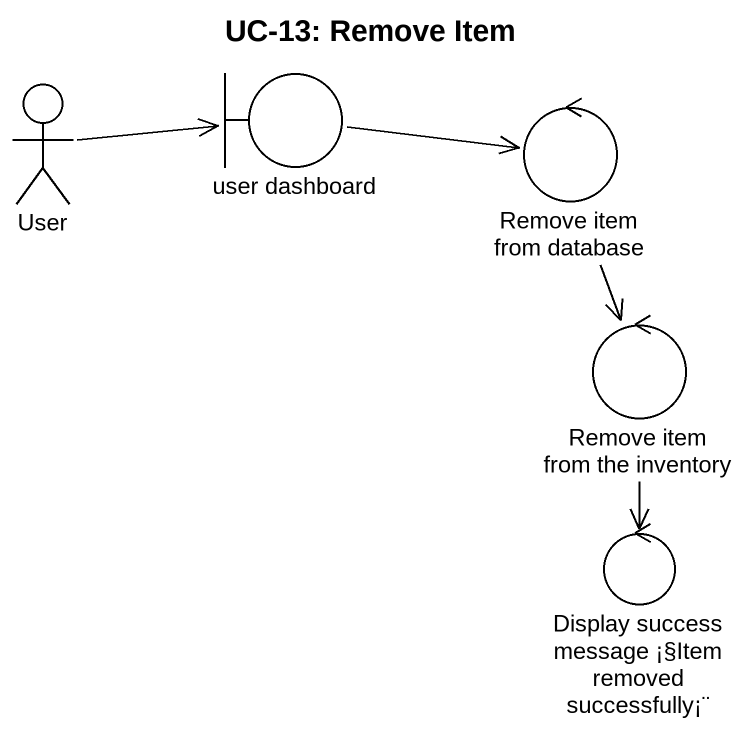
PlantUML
@startuml
title UC-13: Remove Item
actor User
boundary "user dashboard" as user_dashboard
control "Remove item from database" as Remove_item_from_database
control "Remove item from the inventory" as Remove_item_from_the
control "Display success message ¡§Item removed successfully¡¨" as Display_success_message
User -right-> user_dashboard
user_dashboard -right-> Remove_item_from_database
Remove_item_from_database --> Remove_item_from_the
Remove_item_from_the --> Display_success_message
@enduml
